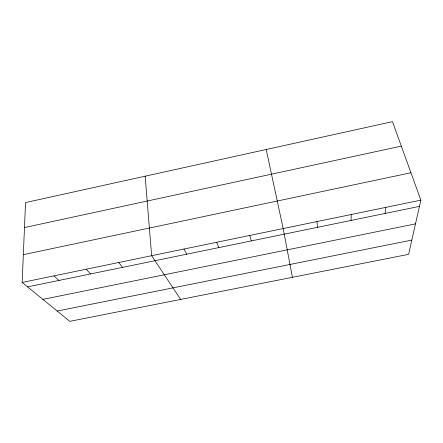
<?xml version="1.0" encoding="UTF-8"?>
<svg xmlns="http://www.w3.org/2000/svg" width="443" height="443" viewBox="0 0 443 443"><rect width="100%" height="100%" fill="white"/><g stroke="black" fill="none" stroke-linecap="round" stroke-linejoin="round"><path stroke-width="0.66" d="M351.066 220.426L351.216 214.512M22.15 282.44L25.544 202.562L392.47 121.653L420.85 200.136L408.612 254.326L69.822 321.347L22.15 282.44L420.85 200.136M385.061 213.443L385.831 207.368M24.481 227.558L401.319 146.124M23.329 254.675L410.954 172.764M27.593 286.881L419.438 206.383M42.905 299.374L415.49 223.865M57.197 311.041L411.829 240.084M53.974 275.867L58.902 280.447M86.163 269.228L90.566 273.946M118.718 262.505L122.584 267.367M180.644 299.424L151.644 255.705L145.149 176.187M183.972 249.032L186.747 254.182M216.666 242.288L218.881 247.582M249.73 235.46L251.375 240.909M266.204 149.496L283.171 228.555L292.424 277.312M316.994 221.572L317.459 227.331"/></g></svg>
